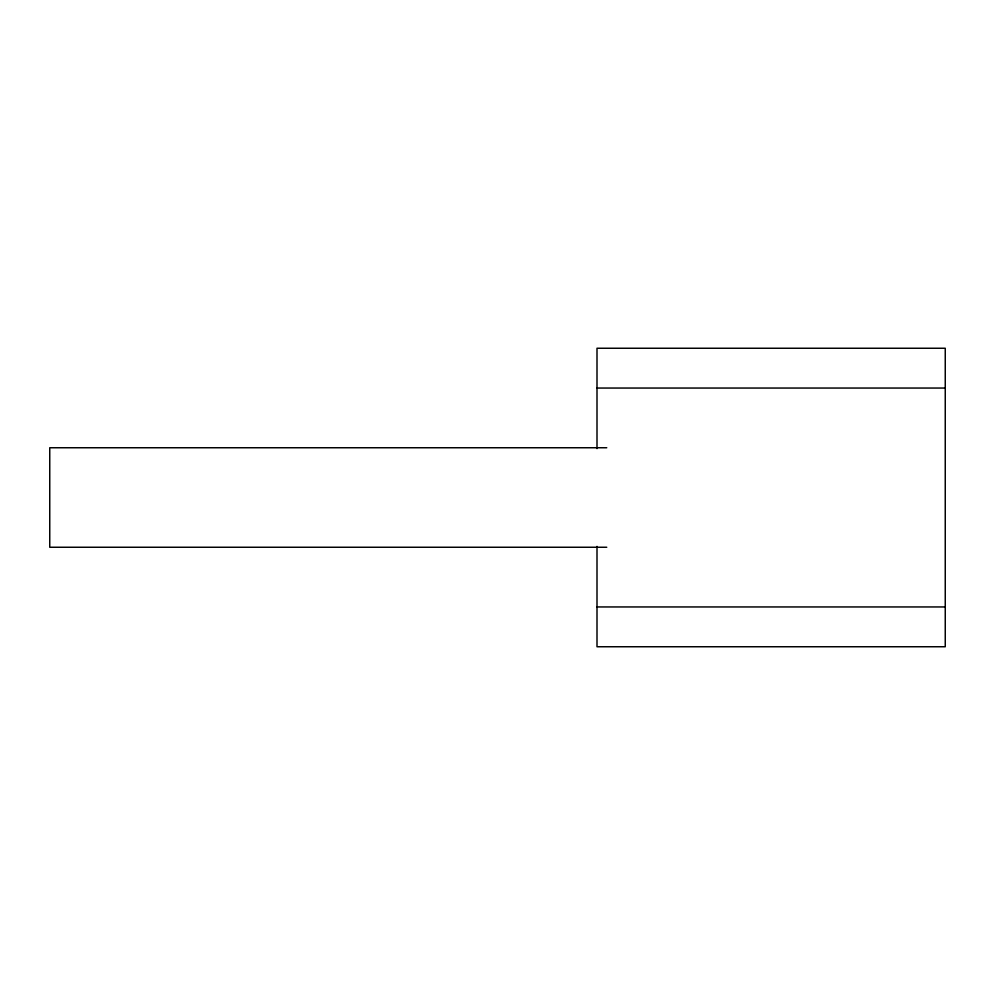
<?xml version="1.0" encoding="UTF-8"?>
<svg xmlns="http://www.w3.org/2000/svg" width="995" height="995" viewBox="0 0 995 995"><rect width="100%" height="100%" fill="white"/><g stroke="black" fill="none" stroke-linecap="round" stroke-linejoin="round"><path stroke-width="1.49" d="M597 388.05L945.25 388.05M606.763 447.75L49.75 447.75L49.75 547.25L606.763 547.25M597 606.95L945.25 606.95M597 448.596L597 348.25L945.25 348.25L945.25 646.75L597 646.75L597 546.404"/></g></svg>
